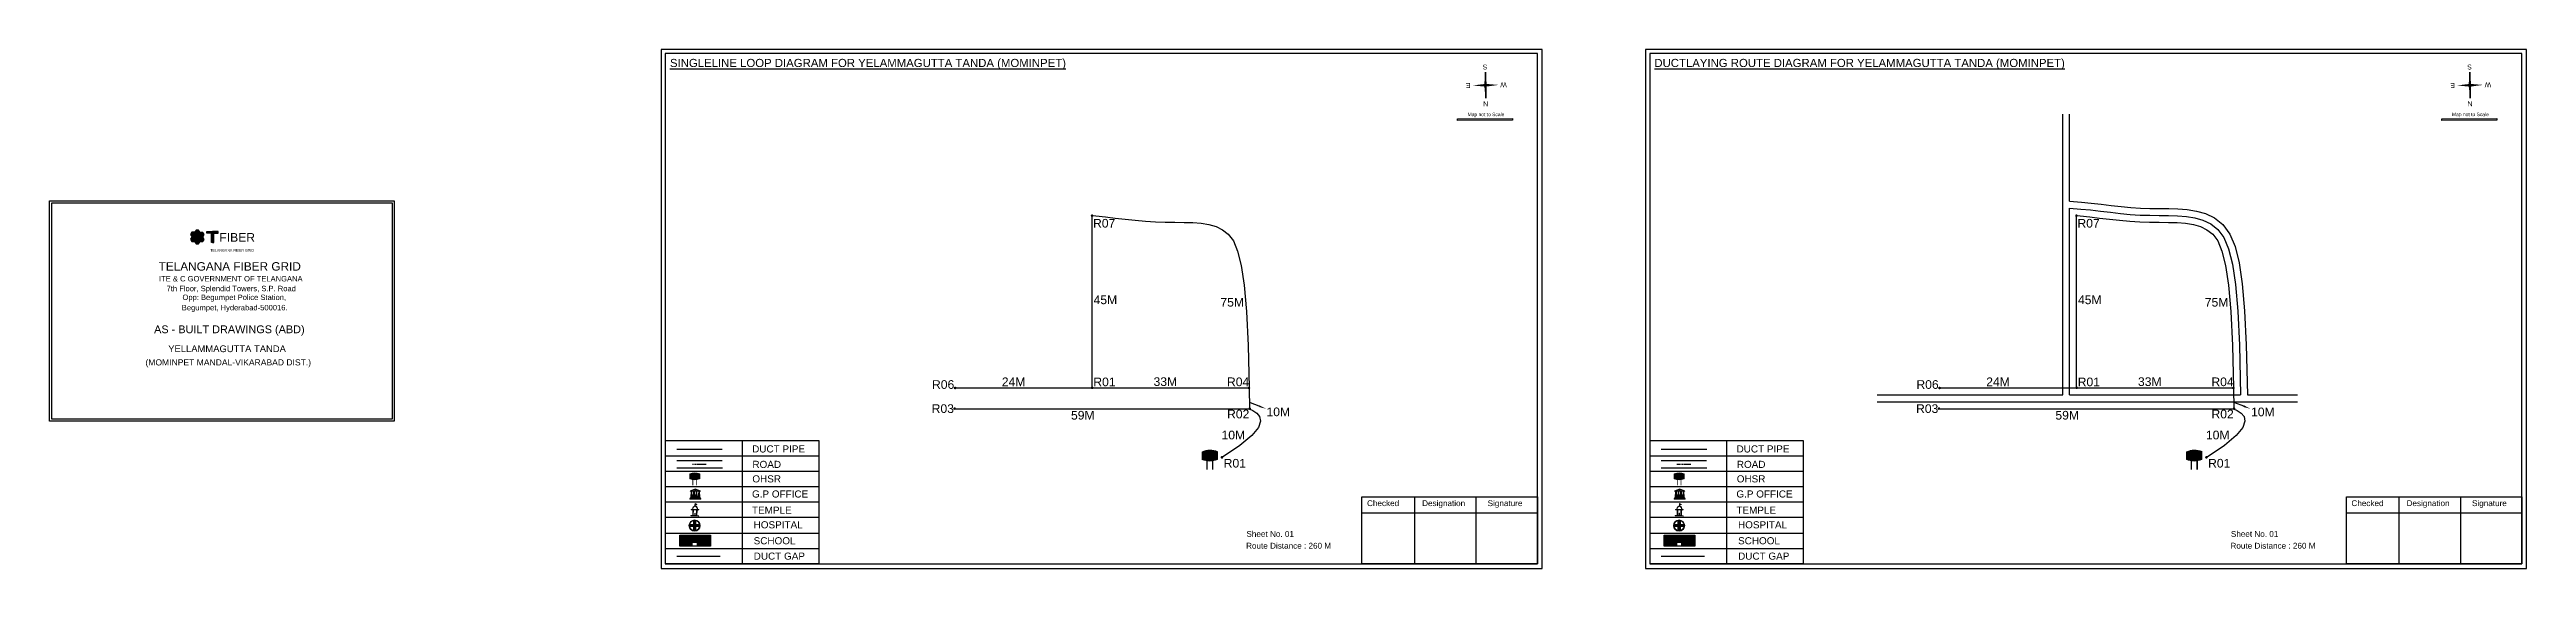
# Model space of a CAD drawing. Header units: inches. Extents: x 1464 to 6818, y 693 to 1303.
# Drawn here: x 1464 to 4317, y 693 to 1291 of the extents above; entities that cross this region are included whole.
import ezdxf
from ezdxf.enums import TextEntityAlignment as Align

# ---------------------------------------------------------------- set-up
doc = ezdxf.new("R2010")
doc.units = ezdxf.units.IN
doc.header["$MEASUREMENT"] = 0
doc.linetypes.add('DASHEDX2', pattern=[1.5, 1, -0.5])
for name, color, linetype in [('Asbuilt_title', 7, 'Continuous'), ('LANDMARK', 7, 'Continuous'), ('OHT', 7, 'Continuous'), ('ROW', 5, 'Continuous')]:
    doc.layers.add(name, color=color, linetype=linetype)
doc.styles.add('200', font='swisse.ttf')
doc.styles.get("Standard").update_dxf_attribs({"font": 'arial.ttf'})

# ---------------------------------------------------------------- blocks, each defined once
blk = doc.blocks.new('OHT')
at = {"linetype": 'Continuous', "lineweight": 0, "true_color": 0x0ffffc}
blk.add_hatch(color=4, dxfattribs=at).paths.add_polyline_path([(0.01, 1), (0, 1, 0.101323), (-0.4, 0.92), (-0.4, 0.52, 0.194075), (0.4, 0.52), (0.4, 0.92, 0.097877)])
at = {"color": 4, "linetype": 'Continuous', "lineweight": 0, "true_color": 0x0ffffc, "flags": 128}
for points in [[(-0.4, 0.52), (-0.4, 0.92)], [(0.4, 0.52), (0.4, 0.92)]]:
    blk.add_lwpolyline(points, dxfattribs=at)
at = {"color": 4, "linetype": 'Continuous', "lineweight": 0, "true_color": 0x0ffffc, "const_width": 0.075, "flags": 128}
for points in [[(-0.15, 0), (-0.15, 0.48)], [(0.15, 0), (0.15, 0.47)]]:
    blk.add_lwpolyline(points, dxfattribs=at)
at = {"color": 4, "linetype": 'Continuous', "lineweight": 0, "true_color": 0x0ffffc}
for centre, radius, start, end in [((0.01, -0.02), 1.02, 67.3109, 113.4711), ((0, 1.51), 1.07, 247.7682, 291.7007)]:
    blk.add_arc(centre, radius, start, end, dxfattribs=at)
blk = doc.blocks.new('Government_Office')
at = {"linetype": 'Continuous', "lineweight": 0, "true_color": 0xff0000}
for points in [[(-0.5, 0.05), (0.5, 0.05), (0.5, 0), (-0.5, 0)], [(-0.45, 0.08), (-0.45, 0.12), (0.45, 0.12), (0.45, 0.08)], [(-0.4, 0.14), (-0.4, 0.18), (0.4, 0.18), (0.4, 0.14)]]:
    blk.add_hatch(color=1, dxfattribs=at).paths.add_polyline_path(points)
h = blk.add_hatch(color=1, dxfattribs=at)
h.paths.add_polyline_path([(0.44, 0.72), (0.45, 0.75), (0, 0.93), (-0.45, 0.75), (-0.44, 0.72)])
h.paths.add_polyline_path([(0.36, 0.75), (-0.36, 0.75), (0, 0.9)], flags=16)
h.paths.add_polyline_path([(0, 0.78, -1), (0, 0.87, -1)], flags=0)
h = blk.add_hatch(color=1, dxfattribs=at)
edge = h.paths.add_edge_path()
edge.add_line((-0.27, 0.2), (-0.3, 0.68))
edge.add_line((-0.3, 0.68), (-0.29, 0.68))
edge.add_arc((-0.28, 0.69), 0.0176, 225.304, 441.5659)
edge.add_line((-0.28, 0.7), (-0.39, 0.7))
edge.add_arc((-0.39, 0.69), 0.0176, 98.4341, 314.696)
edge.add_line((-0.38, 0.68), (-0.37, 0.68))
edge.add_line((-0.37, 0.68), (-0.4, 0.2))
edge.add_line((-0.4, 0.2), (-0.27, 0.2))
h = blk.add_hatch(color=1, dxfattribs=at)
edge = h.paths.add_edge_path()
edge.add_line((-0.05, 0.2), (-0.07, 0.68))
edge.add_line((-0.07, 0.68), (-0.07, 0.68))
edge.add_arc((-0.05, 0.69), 0.0176, 225.304, 441.5659)
edge.add_line((-0.05, 0.7), (-0.17, 0.7))
edge.add_arc((-0.17, 0.69), 0.0176, 98.4341, 314.696)
edge.add_line((-0.16, 0.68), (-0.15, 0.68))
edge.add_line((-0.15, 0.68), (-0.18, 0.2))
edge.add_line((-0.18, 0.2), (-0.05, 0.2))
h = blk.add_hatch(color=1, dxfattribs=at)
edge = h.paths.add_edge_path()
edge.add_arc((0, 0.83), 0.0467, 90, 270)
edge.add_arc((0, 0.83), 0.0467, 270, 450)
h = blk.add_hatch(color=1, dxfattribs=at)
edge = h.paths.add_edge_path()
edge.add_line((0.18, 0.2), (0.15, 0.68))
edge.add_line((0.15, 0.68), (0.16, 0.68))
edge.add_arc((0.17, 0.69), 0.0176, 225.304, 441.5659)
edge.add_line((0.17, 0.7), (0.05, 0.7))
edge.add_arc((0.05, 0.69), 0.0176, 98.4341, 314.696)
edge.add_line((0.07, 0.68), (0.07, 0.68))
edge.add_line((0.07, 0.68), (0.05, 0.2))
edge.add_line((0.05, 0.2), (0.18, 0.2))
h = blk.add_hatch(color=1, dxfattribs=at)
edge = h.paths.add_edge_path()
edge.add_line((0.4, 0.2), (0.37, 0.68))
edge.add_line((0.37, 0.68), (0.38, 0.68))
edge.add_arc((0.39, 0.69), 0.0176, 225.304, 441.5659)
edge.add_line((0.4, 0.7), (0.28, 0.7))
edge.add_arc((0.28, 0.69), 0.0176, 98.4341, 314.696)
edge.add_line((0.29, 0.68), (0.3, 0.68))
edge.add_line((0.3, 0.68), (0.27, 0.2))
edge.add_line((0.27, 0.2), (0.4, 0.2))
at = {"color": 1, "linetype": 'Continuous', "lineweight": 0, "true_color": 0xff0000, "flags": 128}
for points in [[(-0.5, 0.05), (0.5, 0.05), (0.5, 0), (-0.5, 0)], [(-0.45, 0.75), (-0.44, 0.72), (0.44, 0.72), (0.45, 0.75), (0, 0.93)], [(-0.45, 0.08), (-0.45, 0.12), (0.45, 0.12), (0.45, 0.08)], [(-0.4, 0.14), (-0.4, 0.18), (0.4, 0.18), (0.4, 0.14)], [(-0.36, 0.75), (0.36, 0.75), (0, 0.9)]]:
    blk.add_lwpolyline(points, close=True, dxfattribs=at)
for points in [[(-0.27, 0.2), (-0.3, 0.68), (-0.29, 0.68, 1.379694), (-0.28, 0.7), (-0.39, 0.7, 1.379694), (-0.38, 0.68), (-0.37, 0.68), (-0.4, 0.2)], [(-0.05, 0.2), (-0.07, 0.68), (-0.07, 0.68, 1.379694), (-0.05, 0.7), (-0.17, 0.7, 1.379694), (-0.16, 0.68), (-0.15, 0.68), (-0.18, 0.2)], [(0, 0.87, 1), (0, 0.78, 1)], [(0.18, 0.2), (0.15, 0.68), (0.16, 0.68, 1.379694), (0.17, 0.7), (0.05, 0.7, 1.379694), (0.07, 0.68), (0.07, 0.68), (0.05, 0.2)], [(0.4, 0.2), (0.37, 0.68), (0.38, 0.68, 1.379694), (0.4, 0.7), (0.28, 0.7, 1.379694), (0.29, 0.68), (0.3, 0.68), (0.27, 0.2)]]:
    blk.add_lwpolyline(points, format="xyb", close=True, dxfattribs=at)
blk = doc.blocks.new('Temple')
at = {"linetype": 'Continuous', "lineweight": 0, "true_color": 0xff0000}
h = blk.add_hatch(color=1, dxfattribs=at)
edge = h.paths.add_edge_path()
edge.add_line((0.17, 0.49), (0.22, 0.49))
edge.add_line((0.22, 0.49), (0.22, 0.5))
edge.add_line((0.22, 0.5), (0.31, 0.5))
edge.add_line((0.31, 0.5), (0.31, 0.53))
edge.add_line((0.31, 0.53), (0.26, 0.53))
edge.add_line((0.26, 0.53), (0.26, 0.54))
edge.add_line((0.26, 0.54), (0.2, 0.54))
edge.add_spline(control_points=[(0.2, 0.54), (0.2, 0.59), (0.19, 0.64), (0.14, 0.74), (0.09, 0.79), (0.03, 0.8), (0.02, 0.81), (0.01, 0.81)], knot_values=[4.712389, 4.712389, 4.712389, 4.712389, 5.278166, 5.278166, 6.117402, 6.117402, 6.223801, 6.223801, 6.223801, 6.223801], degree=3, periodic=0)
edge.add_line((0.01, 0.81), (0.01, 0.79))
edge.add_line((0.01, 0.79), (-0.01, 0.79))
edge.add_line((-0.01, 0.79), (-0.01, 0.81))
edge.add_spline(control_points=[(-0.01, 0.81), (-0.05, 0.8), (-0.1, 0.78), (-0.17, 0.7), (-0.2, 0.63), (-0.2, 0.55), (-0.2, 0.55), (-0.2, 0.54)], knot_values=[6.343965, 6.343965, 6.343965, 6.343965, 6.956638, 6.956638, 7.795874, 7.795874, 7.853982, 7.853982, 7.853982, 7.853982], degree=3, periodic=0)
edge.add_line((-0.2, 0.54), (-0.26, 0.54))
edge.add_line((-0.26, 0.54), (-0.26, 0.53))
edge.add_line((-0.26, 0.53), (-0.31, 0.53))
edge.add_line((-0.31, 0.53), (-0.31, 0.5))
edge.add_line((-0.31, 0.5), (-0.22, 0.5))
edge.add_line((-0.22, 0.5), (-0.22, 0.49))
edge.add_line((-0.22, 0.49), (-0.17, 0.49))
edge.add_line((-0.17, 0.49), (-0.17, 0.07))
edge.add_arc((-0.2, 0.07), 0.03, -90, 0, ccw=False)
edge.add_line((-0.2, 0.04), (-0.26, 0.04))
edge.add_line((-0.26, 0.04), (-0.26, 0.03))
edge.add_line((-0.26, 0.03), (-0.31, 0.03))
edge.add_line((-0.31, 0.03), (-0.31, 0))
edge.add_line((-0.31, 0), (0.31, 0))
edge.add_line((0.31, 0), (0.31, 0.03))
edge.add_line((0.31, 0.03), (0.26, 0.03))
edge.add_line((0.26, 0.03), (0.26, 0.04))
edge.add_line((0.26, 0.04), (0.2, 0.04))
edge.add_arc((0.2, 0.07), 0.03, 180, 270, ccw=False)
edge.add_line((0.17, 0.07), (0.17, 0.49))
h.paths.add_polyline_path([(0.12, 0.07, -0.414214), (0.1, 0.04), (0.05, 0.04), (0.05, 0.03), (-0.05, 0.03), (-0.05, 0.04), (-0.1, 0.04, -0.414214), (-0.12, 0.07), (-0.12, 0.5), (0.12, 0.5)], flags=16)
edge = h.paths.add_edge_path(flags=16)
edge.add_ellipse((0, 0.54), major_axis=(0, 0.242), ratio=0.722808, start_angle=270, end_angle=450, ccw=False)
edge.add_line((0.17, 0.54), (-0.17, 0.54))
h.paths.add_polyline_path([(0.01, 0.23), (0.01, 0.07), (-0.01, 0.07), (-0.01, 0.23)], flags=0)
at = {"linetype": 'Continuous', "lineweight": 0, "true_color": 0xe66000}
blk.add_hatch(color=32, dxfattribs=at).paths.add_polyline_path([(-0.01, 1), (0.15, 0.93), (0, 0.85)])
at = {"linetype": 'Continuous', "lineweight": 0, "true_color": 0xff0000}
h = blk.add_hatch(color=1, dxfattribs=at)
edge = h.paths.add_edge_path()
edge.add_line((0.01, 0.86), (0, 0.85))
edge.add_line((0, 0.85), (0, 0.93))
edge.add_line((0, 0.93), (-0.01, 0.93))
edge.add_line((-0.01, 0.93), (-0.01, 0.81))
edge.add_spline(control_points=[(-0.01, 0.81), (0, 0.81), (0, 0.81), (0.01, 0.81)], knot_values=[6.223801, 6.223801, 6.223801, 6.223801, 6.343965, 6.343965, 6.343965, 6.343965], degree=3, periodic=0)
edge.add_line((0.01, 0.81), (0.01, 0.86))
h = blk.add_hatch(color=1, dxfattribs=at)
edge = h.paths.add_edge_path()
edge.add_line((0.01, 0.79), (0.01, 0.81))
edge.add_spline(control_points=[(0.01, 0.81), (0, 0.81), (0, 0.81), (-0.01, 0.81)], knot_values=[6.223801, 6.223801, 6.223801, 6.223801, 6.343965, 6.343965, 6.343965, 6.343965], degree=3, periodic=0)
edge.add_line((-0.01, 0.81), (-0.01, 0.79))
edge.add_line((-0.01, 0.79), (0.01, 0.79))
at = {"color": 1, "linetype": 'Continuous', "lineweight": 0, "true_color": 0xff0000, "flags": 128}
blk.add_lwpolyline([(0.2, 0.54), (0.26, 0.54), (0.26, 0.53), (0.31, 0.53), (0.31, 0.5), (0.22, 0.5), (0.22, 0.49), (0.17, 0.49), (0.17, 0.07, 0.414214), (0.2, 0.04), (0.26, 0.04), (0.26, 0.03), (0.31, 0.03), (0.31, 0), (-0.31, 0), (-0.31, 0.03), (-0.26, 0.03), (-0.26, 0.04), (-0.2, 0.04, 0.414214), (-0.17, 0.07), (-0.17, 0.49), (-0.22, 0.49), (-0.22, 0.5), (-0.31, 0.5), (-0.31, 0.53), (-0.26, 0.53), (-0.26, 0.54), (-0.2, 0.54)], format="xyb", dxfattribs=at)
blk.add_lwpolyline([(-0.17, 0.54), (0.17, 0.54)], dxfattribs=at)
blk.add_lwpolyline([(0.12, 0.5), (0.12, 0.07, -0.414214), (0.1, 0.04), (0.05, 0.04), (0.05, 0.03), (-0.05, 0.03), (-0.05, 0.04), (-0.1, 0.04, -0.414214), (-0.12, 0.07), (-0.12, 0.5)], format="xyb", close=True, dxfattribs=at)
at = {"color": 32, "linetype": 'Continuous', "lineweight": 0, "true_color": 0xe66000, "flags": 128}
blk.add_lwpolyline([(-0.01, 1), (0.15, 0.93), (0, 0.85), (-0.01, 1)], dxfattribs=at)
at = {"color": 1, "linetype": 'Continuous', "lineweight": 0, "true_color": 0xff0000, "flags": 128}
for points in [[(0.01, 0.93), (-0.01, 0.93), (-0.01, 0.79), (0.01, 0.79)], [(0.01, 0.23), (-0.01, 0.23), (-0.01, 0.07), (0.01, 0.07)]]:
    blk.add_lwpolyline(points, close=True, dxfattribs=at)
at = {"color": 1, "linetype": 'Continuous', "lineweight": 0, "true_color": 0xff0000}
blk.add_ellipse((0, 0.54), major_axis=(0, 0.242), ratio=0.722808, start_param=4.712389, end_param=7.853982, dxfattribs=at)
blk.add_open_spline([(0.2, 0.54), (0.2, 0.59), (0.19, 0.64), (0.14, 0.74), (0.09, 0.79), (-0.02, 0.82), (-0.08, 0.79), (-0.17, 0.7), (-0.2, 0.63), (-0.2, 0.55), (-0.2, 0.55), (-0.2, 0.54)], degree=3, knots=[4.712389, 4.712389, 4.712389, 4.712389, 5.278166, 5.278166, 6.117402, 6.117402, 6.956638, 6.956638, 7.795874, 7.795874, 7.853982, 7.853982, 7.853982, 7.853982], dxfattribs=at)
blk = doc.blocks.new('*U8')
at = {"color": 0, "linetype": 'DASHEDX2', "transparency": 16777216}
blk.add_line((-8.2, 0), (8, 0), dxfattribs=at)
blk = doc.blocks.new('Hospital')
at = {"linetype": 'Continuous', "lineweight": 0, "true_color": 0x000000}
h = blk.add_hatch(color=18, dxfattribs=at)
h.paths.add_polyline_path([(-0.5, 0, 1), (0.5, 0, 1)])
h.paths.add_polyline_path([(0.45, 0, -1), (-0.45, 0, -1)], flags=16)
at = {"linetype": 'Continuous', "true_color": 0xff0000}
blk.add_hatch(color=1, dxfattribs=at).paths.add_polyline_path([(-0.39, 0.08), (-0.08, 0.08), (-0.08, 0.39), (0.08, 0.39), (0.08, 0.08), (0.39, 0.08), (0.39, -0.08), (0.08, -0.08), (0.08, -0.39), (-0.08, -0.39), (-0.08, -0.08), (-0.39, -0.08)])
at = {"color": 1, "linetype": 'Continuous', "true_color": 0xff0000, "flags": 128}
blk.add_lwpolyline([(-0.39, 0.08), (-0.08, 0.08), (-0.08, 0.39), (0.08, 0.39), (0.08, 0.08), (0.39, 0.08), (0.39, -0.08), (0.08, -0.08), (0.08, -0.39), (-0.08, -0.39), (-0.08, -0.08), (-0.39, -0.08)], close=True, dxfattribs=at)
at = {"color": 18, "linetype": 'Continuous', "lineweight": 0, "true_color": 0x000000}
for radius in [0.5, 0.446]:
    blk.add_circle((0, 0), radius, dxfattribs=at)
blk = doc.blocks.new('*U21')
at = {"color": 0, "linetype": 'DASHEDX2', "transparency": 16777216}
blk.add_line((-8.2, 0), (8, 0), dxfattribs=at)

msp = doc.modelspace()

# ---------------------------------------------------------------- hatches: boundary and pattern name
at = {"true_color": 0x0093dd}
h = msp.add_hatch(color=142, dxfattribs=at)
h.dxf.hatch_style = 1
h.paths.add_polyline_path([(3085.6, 1211.1), (3085.6, 1209), (3148.9, 1209.2), (3148.9, 1211.3)])
h = msp.add_hatch(color=142, dxfattribs=at)
h.dxf.hatch_style = 1
h.paths.add_polyline_path([(4219.6, 1211.1), (4219.6, 1209), (4282.9, 1209.2), (4282.9, 1211.3)])
at = {"ltscale": 0.5}
h = msp.add_hatch(color=5, dxfattribs=at)
h.dxf.hatch_style = 1
h.paths.add_polyline_path([(2666.1, 1099.4, 1), (2663, 1099.4, 1)])
h = msp.add_hatch(color=5, dxfattribs=at)
h.dxf.hatch_style = 1
h.paths.add_polyline_path([(3800.1, 1099.4, 1), (3797, 1099.4, 1)])
h = msp.add_hatch(color=256)
h.set_gradient(color1=(102, 0, 204), color2=(102, 0, 204), tint=1)
h.paths.add_polyline_path([(1635.3, 1072.3), (1636.7, 1074.8), (1635.3, 1077.3), (1632.4, 1077.3), (1631, 1074.8), (1632.4, 1072.3)])
h.paths.add_polyline_path([(1635.3, 1077.8), (1636.7, 1080.3), (1635.3, 1082.8), (1632.4, 1082.8), (1631, 1080.3), (1632.4, 1077.8)])
h.paths.add_polyline_path([(1626.1, 1077.8), (1627.5, 1075.4), (1630.4, 1075.3), (1631.9, 1077.8), (1630.4, 1080.3), (1627.6, 1080.3)])
h.paths.add_polyline_path([(1627.5, 1069.7), (1630.4, 1069.7), (1631.9, 1072.2), (1630.4, 1074.7), (1627.6, 1074.7), (1626.1, 1072.2)])
h.paths.add_polyline_path([(1631, 1069.3), (1632.5, 1066.8), (1635.3, 1066.8), (1636.8, 1069.2), (1635.3, 1071.7), (1632.5, 1071.7)])
h.paths.add_polyline_path([(1637.3, 1069.5), (1640.2, 1069.5), (1641.6, 1072), (1640.2, 1074.5), (1637.3, 1074.5), (1635.9, 1072)])
h.paths.add_polyline_path([(1640.2, 1080.1), (1637.3, 1080.1), (1635.9, 1077.6), (1637.3, 1075.1), (1640.2, 1075.1), (1641.6, 1077.6)])
h = msp.add_hatch(color=256)
h.set_gradient(color1=(102, 0, 204), color2=(102, 0, 204), tint=1)
h.paths.add_polyline_path([(1652.7, 1079.1), (1658, 1079.1), (1658, 1081.2), (1651.4, 1081.2), (1644.8, 1081.2), (1644.8, 1079.1), (1650.1, 1079.1), (1650.1, 1068.6), (1651.4, 1068.6), (1652.7, 1068.6)])
h = msp.add_hatch(color=5, dxfattribs=at)
h.dxf.hatch_style = 1
h.paths.add_polyline_path([(2508.4, 900.8, 1), (2505.2, 900.8, 1)])
h = msp.add_hatch(color=5, dxfattribs=at)
h.dxf.hatch_style = 1
h.paths.add_polyline_path([(2666.3, 901, 1), (2663.2, 901, 1)])
h = msp.add_hatch(color=5, dxfattribs=at)
h.dxf.hatch_style = 1
h.paths.add_polyline_path([(2846.9, 900.8, 1), (2843.8, 900.8, 1)])
h = msp.add_hatch(color=5, dxfattribs=at)
h.dxf.hatch_style = 1
h.paths.add_polyline_path([(3642.4, 900.8, 1), (3639.2, 900.8, 1)])
h = msp.add_hatch(color=5, dxfattribs=at)
h.dxf.hatch_style = 1
h.paths.add_polyline_path([(3800.3, 901, 1), (3797.2, 901, 1)])
h = msp.add_hatch(color=5, dxfattribs=at)
h.dxf.hatch_style = 1
h.paths.add_polyline_path([(3980.9, 900.8, 1), (3977.8, 900.8, 1)])
h = msp.add_hatch(color=5, dxfattribs=at)
h.dxf.hatch_style = 1
h.paths.add_polyline_path([(2507.7, 877.1, 1), (2504.6, 877.1, 1)])
h = msp.add_hatch(color=5, dxfattribs=at)
h.dxf.hatch_style = 1
h.paths.add_polyline_path([(2847.7, 877, 1), (2844.6, 877, 1)])
h = msp.add_hatch(color=5, dxfattribs=at)
h.dxf.hatch_style = 1
h.paths.add_polyline_path([(3641.7, 877.1, 1), (3638.6, 877.1, 1)])
h = msp.add_hatch(color=5, dxfattribs=at)
h.dxf.hatch_style = 1
h.paths.add_polyline_path([(3981.7, 877, 1), (3978.6, 877, 1)])
h = msp.add_hatch(color=5, dxfattribs=at)
h.dxf.hatch_style = 1
h.paths.add_polyline_path([(2815.8, 820.9, 1), (2812.6, 820.9, 1)])
h = msp.add_hatch(color=5, dxfattribs=at)
h.dxf.hatch_style = 1
h.paths.add_polyline_path([(3949.8, 820.9, 1), (3946.7, 820.9, 1)])
at = {"true_color": 0xc8c92d}
h = msp.add_hatch(color=52, dxfattribs=at)
h.dxf.hatch_style = 1
h.paths.add_polyline_path([(2196.6, 731.3), (2189.6, 731.3), (2189.6, 718.6), (2196.6, 718.6)])
h.paths.add_polyline_path([(2224.9, 731.3), (2217.9, 731.3), (2217.9, 718.6), (2224.9, 718.6)])
at = {"true_color": 0x293189}
h = msp.add_hatch(color=177, dxfattribs=at)
h.dxf.hatch_style = 1
h.paths.add_polyline_path([(2217.9, 731.3), (2196.6, 731.3), (2196.6, 718.6), (2204.6, 718.6), (2204.6, 722.7), (2209, 722.7), (2209, 718.6), (2217.9, 718.6)])
h.paths.add_polyline_path([(2199.7, 728.4), (2198.1, 728.4), (2198.1, 729.9), (2199.7, 729.9)], flags=16)
h.paths.add_polyline_path([(2214.3, 728.4), (2214.3, 729.9), (2215.9, 729.9), (2215.9, 728.4)], flags=16)
at = {"true_color": 0xc8c92d}
h = msp.add_hatch(color=52, dxfattribs=at)
h.dxf.hatch_style = 1
h.paths.add_polyline_path([(3330.6, 731.3), (3323.6, 731.3), (3323.6, 718.6), (3330.6, 718.6)])
h.paths.add_polyline_path([(3359, 731.3), (3351.9, 731.3), (3351.9, 718.6), (3359, 718.6)])
at = {"true_color": 0x293189}
h = msp.add_hatch(color=177, dxfattribs=at)
h.dxf.hatch_style = 1
h.paths.add_polyline_path([(3351.9, 731.3), (3330.6, 731.3), (3330.6, 718.6), (3338.6, 718.6), (3338.6, 722.7), (3343, 722.7), (3343, 718.6), (3351.9, 718.6)])
h.paths.add_polyline_path([(3333.7, 728.4), (3332.1, 728.4), (3332.1, 729.9), (3333.7, 729.9)], flags=16)
h.paths.add_polyline_path([(3348.4, 728.4), (3348.4, 729.9), (3349.9, 729.9), (3349.9, 728.4)], flags=16)

# ---------------------------------------------------------------- linework, layer by layer
for p, q in [((3117.6, 1264.7), (3118.2, 1234.7)), ((3118.2, 1234.7), (3117.6, 1264.7)), ((3117.6, 1264.7), (3118.2, 1234.7)), ((3117.9, 1249.7), (3117.6, 1264.7)), ((4251.7, 1264.7), (4252.2, 1234.7)), ((4252.2, 1234.7), (4251.7, 1264.7)), ((4251.7, 1264.7), (4252.2, 1234.7)), ((4251.9, 1249.7), (4251.7, 1264.7)), ((3782.7, 892.9), (3782.7, 1216.4)), ((3790.7, 1116), (3790.7, 1216.4)), ((3790.7, 892.9), (3790.7, 1108)), ((1644.8, 1079.1), (1644.8, 1081.2)), ((1644.8, 1081.2), (1651.4, 1081.2)), ((1650.1, 1079.1), (1644.8, 1079.1)), ((1650.1, 1068.6), (1650.1, 1079.1)), ((1651.4, 1068.6), (1650.1, 1068.6)), ((1658, 1081.2), (1651.4, 1081.2)), ((1652.7, 1068.6), (1651.4, 1068.6)), ((1651.4, 1068.6), (1652.7, 1068.6)), ((1652.7, 1068.6), (1652.7, 1079.1)), ((1652.7, 1079.1), (1658, 1079.1)), ((1658, 1079.1), (1658, 1081.2)), ((3569.1, 892.9), (3782.7, 892.9)), ((3569.1, 884.9), (4053.2, 884.9)), ((3790.7, 892.9), (3987.6, 892.9)), ((3995.6, 892.9), (4053.2, 892.9)), ((2857.2, 879.8), (2847.1, 883.7)), ((3991.2, 879.8), (3981.1, 883.7)), ((2172.9, 840), (2172.9, 699.6)), ((2261.5, 840), (2261.5, 698.2)), ((3306.9, 840), (3306.9, 699.6)), ((3395.5, 840), (3395.5, 698.2)), ((2350.2, 822.3), (2172.9, 822.3)), ((2350.2, 804.6), (2172.9, 804.6)), ((2186.1, 817.4), (2238.5, 817.4)), ((2186.1, 808.8), (2238.7, 808.8)), ((3484.2, 822.3), (3306.9, 822.3)), ((3484.2, 804.6), (3306.9, 804.6)), ((3320.2, 817.4), (3372.5, 817.4)), ((3320.2, 808.8), (3372.7, 808.8)), ((2350.2, 786.9), (2172.9, 786.9)), ((3484.2, 786.9), (3306.9, 786.9)), ((2350.2, 769.1), (2172.9, 769.1)), ((2350.2, 751.4), (2172.9, 751.4)), ((3484.2, 769.1), (3306.9, 769.1)), ((3484.2, 751.4), (3306.9, 751.4)), ((2172.9, 733.7), (2350.2, 733.7)), ((2172.9, 715.9), (2350.2, 715.9)), ((3306.9, 733.7), (3484.2, 733.7)), ((3306.9, 715.9), (3484.2, 715.9)), ((2172.9, 699.6), (2172.9, 698.2)), ((2172.9, 699.3), (2172.9, 698.2)), ((2350.2, 698.2), (2172.9, 698.2)), ((3306.9, 699.6), (3306.9, 698.2)), ((3306.9, 699.3), (3306.9, 698.2)), ((3484.2, 698.2), (3306.9, 698.2))]:
    msp.add_line(p, q)
at = {"color": 1}
for p, q in [((3118.2, 1234.7), (3117.9, 1249.7)), ((4252.2, 1234.7), (4251.9, 1249.7))]:
    msp.add_line(p, q, dxfattribs=at)
at = {"color": 5}
for p, q in [((2664.6, 900.9), (2664.6, 1099.4)), ((3798.7, 900.9), (3798.7, 1099.4)), ((2506.5, 900.9), (2845.4, 900.9)), ((2845.4, 900.9), (2846, 876.9)), ((3640.5, 900.9), (3979.4, 900.9)), ((3979.4, 900.9), (3980, 876.9)), ((2505.5, 876.9), (2845.4, 876.9)), ((3639.5, 876.9), (3979.4, 876.9))]:
    msp.add_line(p, q, dxfattribs=at)
at = {"color": 242, "true_color": 0xcd2027}
for p, q in [((3035.9, 775.5), (3035.9, 698.2)), ((3106.8, 775.5), (3106.8, 698.2)), ((4169.9, 775.5), (4169.9, 698.2)), ((4240.8, 775.5), (4240.8, 698.2)), ((2975.5, 756.8), (3177.6, 756.8)), ((4109.5, 756.8), (4311.6, 756.8))]:
    msp.add_line(p, q, dxfattribs=at)
for points in [[(2168.2, 1290.8), (2168.2, 692.9), (3182.9, 692.9), (3182.9, 1290.8)], [(2172.9, 1286.2), (2172.9, 698.2), (3177.6, 698.2), (3177.6, 1286.2)], [(3302.2, 1290.8), (3302.2, 692.9), (4316.9, 692.9), (4316.9, 1290.8)], [(3306.9, 1286.2), (3306.9, 698.2), (4311.6, 698.2), (4311.6, 1286.2)], [(1627.5, 1075.4), (1630.4, 1075.3), (1631.9, 1077.8), (1630.4, 1080.3), (1627.6, 1080.3), (1626.1, 1077.8)], [(1627.5, 1069.7), (1630.4, 1069.7), (1631.9, 1072.2), (1630.4, 1074.7), (1627.6, 1074.7), (1626.1, 1072.2)], [(1632.4, 1077.8), (1635.3, 1077.8), (1636.7, 1080.3), (1635.3, 1082.8), (1632.4, 1082.8), (1631, 1080.3)], [(1632.4, 1072.3), (1635.3, 1072.3), (1636.7, 1074.8), (1635.3, 1077.3), (1632.4, 1077.3), (1631, 1074.8)], [(1632.5, 1066.8), (1635.3, 1066.8), (1636.8, 1069.2), (1635.3, 1071.7), (1632.5, 1071.7), (1631, 1069.3)], [(1637.3, 1075.1), (1640.2, 1075.1), (1641.6, 1077.6), (1640.2, 1080.1), (1637.3, 1080.1), (1635.9, 1077.6)], [(1637.3, 1069.5), (1640.2, 1069.5), (1641.6, 1072), (1640.2, 1074.5), (1637.3, 1074.5), (1635.9, 1072)], [(2225, 731.3), (2225, 718.6), (2189.6, 718.6), (2189.6, 731.3)], [(2199.7, 729.9), (2199.7, 728.4), (2198.1, 728.4), (2198.1, 729.9)], [(2214.3, 728.4), (2214.3, 729.9), (2215.9, 729.9), (2215.9, 728.4)], [(3359, 731.3), (3359, 718.6), (3323.6, 718.6), (3323.6, 731.3)], [(3333.7, 729.9), (3333.7, 728.4), (3332.1, 728.4), (3332.1, 729.9)], [(3348.4, 728.4), (3348.4, 729.9), (3349.9, 729.9), (3349.9, 728.4)]]:
    msp.add_lwpolyline(points, close=True)
at = {"color": 142, "true_color": 0x0093dd}
for points in [[(3148.9, 1209.2), (3085.6, 1209), (3085.6, 1211.1), (3148.9, 1211.3), (3148.9, 1209.2)], [(4282.9, 1209.2), (4219.6, 1209), (4219.6, 1211.1), (4282.9, 1211.3), (4282.9, 1209.2)]]:
    msp.add_lwpolyline(points, dxfattribs=at)
for points in [[(3790.7, 1116), (3804.4, 1115), (3815.6, 1113.9), (3827, 1112.5), (3838.5, 1111.2), (3850, 1109.9), (3861.2, 1108.8), (3872.3, 1108.1), (3883.1, 1107.8), (3894, 1107.7), (3904.8, 1107.6), (3915.5, 1107.3), (3926.2, 1106.5), (3936.7, 1104.7), (3947.2, 1101.7), (3957.4, 1096.8), (3967.1, 1089.2), (3975.3, 1078.2), (3981.4, 1063.7), (3986, 1045.1), (3989.6, 1020.9), (3992.3, 989.8), (3994.2, 950.4), (3995.6, 892.9)], [(3790.7, 1108), (3803.7, 1107), (3814.8, 1105.9), (3826.1, 1104.6), (3837.6, 1103.2), (3849.1, 1101.9), (3860.6, 1100.8), (3871.9, 1100.1), (3883, 1099.8), (3893.9, 1099.7), (3904.6, 1099.6), (3915.1, 1099.3), (3925.2, 1098.5), (3935, 1096.9), (3944.3, 1094.2), (3953.2, 1090), (3961.3, 1083.6), (3968.3, 1074.2), (3973.8, 1061.1), (3978.2, 1043.5), (3981.6, 1020), (3984.3, 989.3), (3986.2, 950.1), (3987.6, 892.9)], [(2350.2, 698.2), (2350.2, 840), (2172.9, 840)], [(3484.2, 698.2), (3484.2, 840), (3306.9, 840)], [(2203.1, 718.6), (2203.1, 723.3), (2210.5, 723.3), (2210.5, 718.6)], [(3337.1, 718.6), (3337.1, 723.3), (3344.5, 723.3), (3344.5, 718.6)]]:
    msp.add_lwpolyline(points)
at = {"color": 5}
for points in [[(2664.6, 1099.4), (2669, 1099.1), (2679.9, 1097.9), (2691.2, 1096.6), (2702.7, 1095.3), (2714.3, 1094), (2726, 1092.9), (2737.5, 1092.1), (2748.8, 1091.8), (2759.8, 1091.7), (2770.5, 1091.6), (2780.6, 1091.3), (2790.2, 1090.6), (2799.2, 1089.1), (2807.4, 1086.7), (2814.9, 1083.1), (2821.5, 1078), (2827.3, 1070.2), (2832.2, 1058.6), (2836.3, 1042), (2839.7, 1019.1), (2842.3, 988.8), (2844.2, 949.8), (2845.4, 900.9)], [(3798.7, 1099.4), (3803, 1099.1), (3813.9, 1097.9), (3825.2, 1096.6), (3836.7, 1095.3), (3848.3, 1094), (3860, 1092.9), (3871.5, 1092.1), (3882.8, 1091.8), (3893.8, 1091.7), (3904.5, 1091.6), (3914.6, 1091.3), (3924.2, 1090.6), (3933.2, 1089.1), (3941.5, 1086.7), (3948.9, 1083.1), (3955.5, 1078), (3961.3, 1070.2), (3966.2, 1058.6), (3970.3, 1042), (3973.7, 1019.1), (3976.3, 988.8), (3978.2, 949.8), (3979.4, 900.9)], [(2845.4, 876.9), (2849.7, 874.9), (2854.2, 871.9), (2857.6, 867.9), (2858.7, 862.4), (2856.1, 855.2), (2848.6, 846), (2834.9, 834.5), (2813.7, 820.4)], [(3979.4, 876.9), (3983.7, 874.9), (3988.2, 871.9), (3991.6, 867.9), (3992.7, 862.4), (3990.1, 855.2), (3982.6, 846), (3968.9, 834.5), (3947.8, 820.4)]]:
    msp.add_lwpolyline(points, dxfattribs=at)
at = {"color": 242, "true_color": 0xcd2027}
for points in [[(3177.6, 698.2), (2975.5, 698.2), (2975.5, 775.5), (3177.6, 775.5)], [(4311.6, 698.2), (4109.5, 698.2), (4109.5, 775.5), (4311.6, 775.5)]]:
    msp.add_lwpolyline(points, close=True, dxfattribs=at)
for points in [[(3119.4, 1249.7), (3116.2, 1249.7), (3117.6, 1264.7)], [(3119.4, 1249.7), (3116.2, 1249.7), (3117.6, 1264.7)], [(4253.4, 1249.7), (4250.2, 1249.7), (4251.7, 1264.7)], [(4253.4, 1249.7), (4250.2, 1249.7), (4251.7, 1264.7)], [(3117.9, 1251.2), (3117.9, 1248), (3102.9, 1249.4)], [(3117.9, 1251.2), (3117.9, 1248), (3102.9, 1249.4)], [(3117.9, 1251.2), (3117.9, 1248), (3132.9, 1250)], [(3117.9, 1251.2), (3117.9, 1248), (3132.9, 1250)], [(4251.9, 1251.2), (4251.9, 1248), (4236.9, 1249.4)], [(4251.9, 1251.2), (4251.9, 1248), (4236.9, 1249.4)], [(4251.9, 1251.2), (4251.9, 1248), (4266.9, 1250)], [(4251.9, 1251.2), (4251.9, 1248), (4266.9, 1250)], [(2857.5, 880.8), (2856.8, 878.9), (2864.9, 876.9)], [(3991.5, 880.8), (3990.8, 878.9), (3998.9, 876.9)]]:
    msp.add_solid(points)
at = {"color": 1}
for points in [[(3119.4, 1249.7), (3116.2, 1249.7), (3118.2, 1234.7)], [(3119.4, 1249.7), (3116.2, 1249.7), (3118.2, 1234.7)], [(4253.4, 1249.7), (4250.2, 1249.7), (4252.2, 1234.7)], [(4253.4, 1249.7), (4250.2, 1249.7), (4252.2, 1234.7)]]:
    msp.add_solid(points, dxfattribs=at)
at = {"layer": 'Asbuilt_title'}
for points in [[(1463.6, 862.5), (1463.6, 1116.5), (1860.7, 1116.5), (1860.7, 862.5)], [(1466.1, 865), (1466.1, 1114), (1858.2, 1114), (1858.2, 865)]]:
    msp.add_lwpolyline(points, close=True, dxfattribs=at)
at = {"layer": 'OHT', "color": 5}
for p, q in [((2186.3, 830.4), (2238.6, 830.4)), ((3320.3, 830.4), (3372.7, 830.4))]:
    msp.add_line(p, q, dxfattribs=at)
at = {"layer": 'OHT', "color": 1}
for p, q in [((2186.3, 707.1), (2236, 707.1)), ((3320.3, 707.1), (3370, 707.1))]:
    msp.add_line(p, q, dxfattribs=at)

# ---------------------------------------------------------------- block references
at = {"linetype": 'DASHEDX2'}
for name, p in [('*U21', (2212.4, 813.1)), ('*U8', (3346.4, 813.1))]:
    msp.add_blockref(name, p, dxfattribs=at)
at = {"layer": 'LANDMARK'}
for name, p, xscale, yscale, zscale in [('Government_Office', (2207.5, 772.7), 12.90610841501734, 12.90610841501734, 12.90610841501734), ('Government_Office', (3341.5, 772.7), 12.90610841501734, 12.90610841501734, 12.90610841501734), ('Hospital', (2206.7, 742.3), 13.01620096447313, 13.01620096447313, 13.01620096447313), ('Hospital', (3340.8, 742.3), 13.01620096447313, 13.01620096447313, 13.01620096447313)]:
    msp.add_blockref(name, p, dxfattribs=dict(at, xscale=xscale, yscale=yscale, zscale=zscale))
at = {"layer": 'LANDMARK', "xscale": 14.39195890731427, "yscale": 14.39195890731427, "zscale": 14.39195890731427, "rotation": 358.3713438591284}
for p in [(2206.9, 753.2), (3340.9, 753.2)]:
    msp.add_blockref('Temple', p, dxfattribs=at)
at = {"layer": 'OHT'}
for p, xscale, yscale, zscale in [((2800.2, 806.8), 22.41341502807723, 22.41341502807723, 22.41341502807723), ((3934.2, 806.8), 22.41341502807723, 22.41341502807723, 22.41341502807723), ((2206.9, 788.8), 14.19516285111558, 14.19516285111558, 14.19516285111558), ((3340.9, 788.8), 14.19516285111558, 14.19516285111558, 14.19516285111558)]:
    msp.add_blockref('OHT', p, dxfattribs=dict(at, xscale=xscale, yscale=yscale, zscale=zscale))

# ---------------------------------------------------------------- texts
at = {"color": 242, "true_color": 0xcd2027}
for s, p in [('%%USINGLELINE LOOP DIAGRAM FOR YELAMMAGUTTA TANDA (MOMINPET)', (2178.3, 1270.6)), ('%%UDUCTLAYING ROUTE DIAGRAM FOR YELAMMAGUTTA TANDA (MOMINPET)', (3312.3, 1270.6))]:
    msp.add_text(s, height=9.375, dxfattribs=at).set_placement(p)
for s, p in [('S', (3119.9, 1273.5)), ('S', (4254, 1273.5)), ('E', (3100.4, 1252.2)), ('N', (3120.8, 1231)), ('W', (3142.2, 1252.9)), ('E', (4234.5, 1252.2)), ('N', (4254.8, 1231)), ('W', (4276.2, 1252.9))]:
    msp.add_text(s, height=5.65, rotation=181.0063).set_placement(p)
for s, height, p in [('Map not to Scale', 4.038, (3097.2, 1214)), ('Map not to Scale', 4.038, (4231.2, 1214)), ('R07', 10, (2665.7, 1085.6)), ('R07', 10, (3799.7, 1085.6)), ('45M', 10, (2666.3, 997.4)), ('75M', 10, (2812.4, 994.6)), ('45M', 10, (3800.3, 997.4)), ('75M', 10, (3946.4, 994.6)), ('33M', 10, (2735.4, 903.1)), ('R04', 10, (2820, 902.9)), ('33M', 10, (3869.4, 903.1)), ('R04', 10, (3954, 902.9)), ('R06', 10, (2480.2, 899.8)), ('24M', 10, (2560.6, 902.9)), ('R01', 10, (2666, 902.8)), ('R06', 10, (3614.2, 899.8)), ('24M', 10, (3694.6, 902.9)), ('R01', 10, (3800, 902.8)), ('R03', 10, (2479.8, 872)), ('59M', 10, (2640.3, 864.4)), ('R02', 10, (2820.1, 865.8)), ('10M', 10, (2865.5, 868.3)), ('R03', 10, (3613.8, 872)), ('59M', 10, (3774.3, 864.4)), ('R02', 10, (3954.1, 865.8)), ('10M', 10, (3999.7, 868.2)), ('DUCT PIPE', 8.18, (2273, 826.5)), ('10M', 10, (2813.7, 841.6)), ('DUCT PIPE', 8.18, (3407, 826.5)), ('10M', 10, (3947.7, 841.6)), ('OHSR', 8.18, (2273.2, 792)), ('ROAD ', 8.18, (2273.3, 808.7)), ('R01', 10, (2816.2, 809.1)), ('OHSR', 8.18, (3407.2, 792)), ('ROAD ', 8.18, (3407.3, 808.7)), ('R01', 10, (3950.2, 809.1)), ('G.P OFFICE', 8.18, (2272.8, 774.6)), ('Checked', 6.71, (2981.3, 764.7)), ('Designation', 6.71, (3044.8, 764.7)), ('Signature', 6.71, (3120.2, 764.7)), ('G.P OFFICE', 8.18, (3406.8, 774.6)), ('Checked', 6.71, (4115.3, 764.7)), ('Designation', 6.71, (4178.8, 764.7)), ('Signature', 6.71, (4254.2, 764.7)), ('TEMPLE', 8.18, (2272.8, 755.9)), ('HOSPITAL', 8.18, (2274.7, 739.1)), ('TEMPLE', 8.18, (3406.8, 755.9)), ('HOSPITAL', 8.18, (3408.7, 739.1)), ('SCHOOL', 8.18, (2274.7, 720.7)), ('Route Distance : 260 M', 6.71, (2842, 715.7)), ('Sheet No. 01', 6.71, (2842.4, 729.3)), ('SCHOOL', 8.18, (3408.7, 720.7)), ('Route Distance : 260 M', 6.71, (3976, 715.7)), ('Sheet No. 01', 6.71, (3976.4, 729.3)), ('DUCT GAP', 8.18, (2274.8, 703)), ('DUCT GAP', 8.18, (3408.8, 703))]:
    msp.add_text(s, height=height).set_placement(p)
at = {"color": 252, "true_color": 0x939598}
msp.add_text('TELANGANA FIBER GRID', height=3, dxfattribs=at).set_placement((1648.7, 1058))
at = {"color": 18, "true_color": 0x000000}
msp.add_text('FIBER', height=10, dxfattribs=at).set_placement((1659.2, 1069.3))
at = {"layer": 'ROW', "color": 5, "style": '200'}
for s, height, p in [(' TELANGANA FIBER GRID', 9.728, (1669.3, 1040.9)), ('ITE & C GOVERNMENT OF TELANGANA', 6.25, (1672.4, 1026.7)), ('7th Floor, Splendid Towers, S.P. Road', 6.25, (1672.9, 1015.4)), ('Opp: Begumpet Police Station,', 6.25, (1676.4, 1005.3)), ('Begumpet, Hyderabad-500016.', 6.25, (1676.9, 993.4))]:
    msp.add_text(s, height=height, dxfattribs=at).set_placement(p, align=Align.MIDDLE_CENTER)
at = {"layer": 'ROW', "color": 6, "style": '200'}
msp.add_text('AS - BUILT DRAWINGS (ABD) ', height=8.975, dxfattribs=at).set_placement((1672.5, 968.4), align=Align.MIDDLE_CENTER)
at = {"layer": 'ROW', "color": 1, "style": '200'}
for s, height, p in [('YELLAMMAGUTTA TANDA', 7.762, (1668.1, 946)), ('(MOMINPET MANDAL-VIKARABAD DIST.)', 7.043, (1669.5, 930.3))]:
    msp.add_text(s, height=height, dxfattribs=at).set_placement(p, align=Align.MIDDLE_CENTER)

doc.saveas('drawing.dxf')
